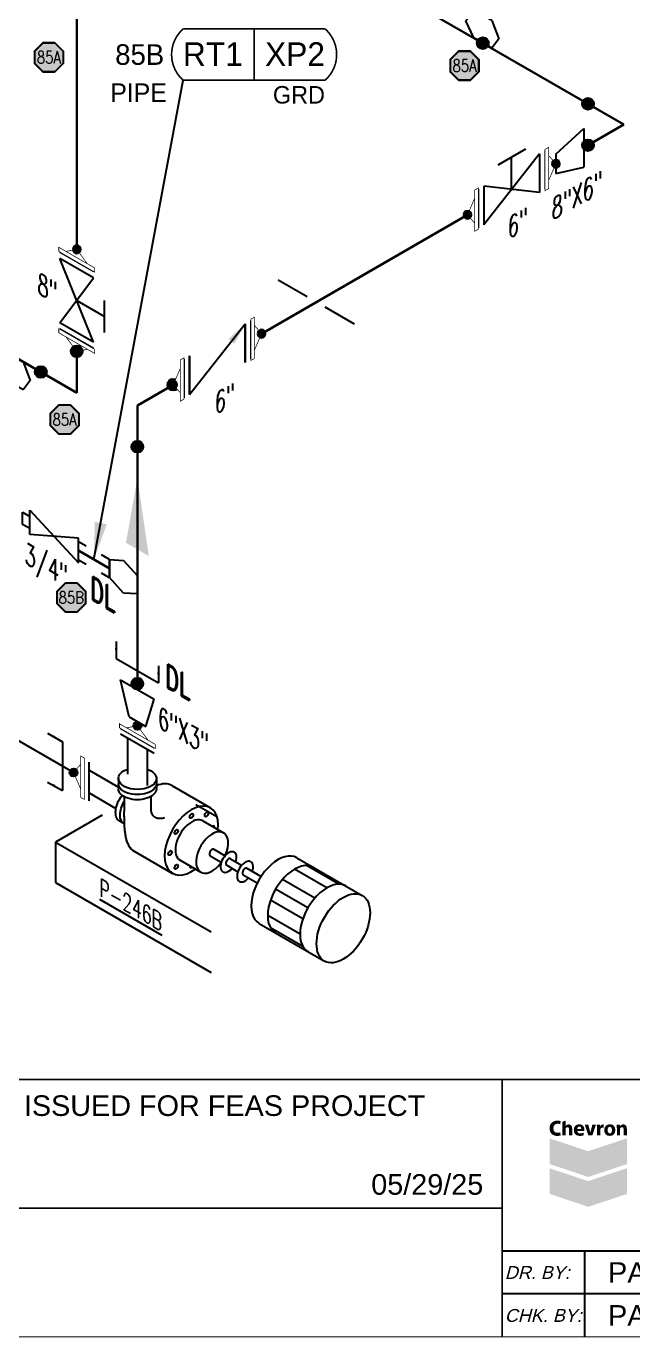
# Model space of a CAD drawing. Header units: inches. Extents: x 0.1 to 17.4, y 0.1 to 11.4.
# Drawn here: x 8.06 to 11.01, y 0.25 to 6.61 of the extents above; entities that cross this region are included whole.
import ezdxf
from ezdxf.enums import TextEntityAlignment as Align

# ---------------------------------------------------------------- set-up
doc = ezdxf.new("R2010")
doc.units = ezdxf.units.IN
doc.header["$MEASUREMENT"] = 0
for name, color, linetype in [('3', 1, 'Continuous'), ('BORDER', 3, 'Continuous'), ('BORDERTEXT', 7, 'Continuous'), ('COMP', 1, 'Continuous'), ('DL', 20, 'Continuous'), ('EQUIP', 131, 'Continuous'), ('EQUIP-ANNO', 150, 'Continuous'), ('FITTINGS', 4, 'Continuous'), ('FLOW', 1, 'Continuous'), ('LOGO', 8, 'Continuous'), ('PART_PCML', 7, 'Continuous'), ('PART_SelectedCML_RT', 132, 'Continuous'), ('TEXT', 7, 'Continuous'), ('UNAS.PIPE', 251, 'Continuous'), ('WELD POINTS', 41, 'Continuous'), ('Welds', 7, 'Continuous')]:
    doc.layers.add(name, color=color, linetype=linetype)
doc.layers.add('PIPE', color=7, linetype='Continuous', lineweight=30)
doc.styles.add('CMLPAS', font='')
doc.styles.add('FEASStandard', font='arial.ttf')
doc.styles.add('ISO30', font='simplex.shx', dxfattribs={"width": 0.85, "oblique": 30, "height": 0.075})
doc.styles.add('ISO330', font='romand.shx', dxfattribs={"width": 0.85, "height": 0.05})
doc.styles.add('PART_Standard', font='romans', dxfattribs={"width": 0.8, "height": 0.09})
doc.styles.add('Richmond', font='arial.ttf')
doc.styles.add('SIMPLEX', font='ROMANS')
doc.styles.get("Standard").update_dxf_attribs({"font": 'arial.ttf'})
doc.styles.get('CMLPAS').set_extended_font_data('Cordia New')
doc.dimstyles.new('Richmond', dxfattribs={"dimtxt": 0.18, "dimasz": 0.18, "dimexe": 0.18, "dimexo": 0.0625, "dimgap": 0.09, "dimtad": 0, "dimtih": 1, "dimtoh": 1, "dimdec": 4, "dimzin": 0, "dimdsep": 46, "dimtxsty": 'Richmond', "dimcen": 0.09, "dimadec": 0, "dimazin": 0, "dimtfac": 1, "dimtdec": 4, "dimtofl": 0, "dimtmove": 0, "dimatfit": 3, "dimfxl": 1, "dimtolj": 1, "dimtzin": 0, "dimarcsym": 0})
doc.dimstyles.get("Standard").update_dxf_attribs({"dimtxt": 0.18, "dimasz": 0.18, "dimexe": 0.18, "dimexo": 0.0625, "dimgap": 0.09, "dimtad": 0, "dimtih": 1, "dimtoh": 1, "dimdec": 4, "dimzin": 0, "dimdsep": 46, "dimtxsty": 'Standard', "dimcen": 0.09, "dimadec": 0, "dimazin": 0, "dimtfac": 1, "dimtdec": 4, "dimtofl": 0, "dimtmove": 0, "dimatfit": 3, "dimfxl": 1, "dimtolj": 1, "dimtzin": 0, "dimarcsym": 0})

# ---------------------------------------------------------------- blocks, each defined once
blk = doc.blocks.new('Border')
at = {"layer": 'LOGO', "lineweight": 0}
h = blk.add_hatch(color=164, dxfattribs=at)
edge = h.paths.add_edge_path()
edge.add_spline(control_points=[(10.6588, 1.2286), (10.656, 1.2272), (10.6503, 1.2255), (10.6417, 1.2255), (10.6182, 1.2255), (10.6047, 1.2417), (10.6047, 1.2623), (10.6047, 1.2869), (10.6219, 1.3), (10.6433, 1.3), (10.6516, 1.3), (10.656, 1.2984), (10.6588, 1.2969), (10.6588, 1.2969), (10.6562, 1.2822), (10.6562, 1.2822), (10.6531, 1.2836), (10.6497, 1.2848), (10.644, 1.2848), (10.6338, 1.2848), (10.6229, 1.2788), (10.6229, 1.2626), (10.6229, 1.2482), (10.6316, 1.2405), (10.644, 1.2405), (10.649, 1.2405), (10.6523, 1.2415), (10.6562, 1.2433), (10.6562, 1.2433), (10.6588, 1.2286), (10.6588, 1.2286)], knot_values=[0, 0, 0, 0, 1, 1, 1, 2, 2, 2, 3, 3, 3, 4, 4, 4, 5, 5, 5, 6, 6, 6, 7, 7, 7, 8, 8, 8, 9, 9, 9, 10, 10, 10, 10], degree=3, periodic=0)
h = blk.add_hatch(color=164, dxfattribs=at)
edge = h.paths.add_edge_path()
edge.add_spline(control_points=[(10.6979, 1.2817), (10.6916, 1.2817), (10.6855, 1.2788), (10.6823, 1.2742), (10.6823, 1.2742), (10.6821, 1.2742), (10.6821, 1.2742), (10.6821, 1.2742), (10.6821, 1.2997), (10.6821, 1.2997), (10.6821, 1.2997), (10.6662, 1.2942), (10.6662, 1.2942), (10.6662, 1.2942), (10.6662, 1.2277), (10.6662, 1.2277), (10.6662, 1.2277), (10.6821, 1.2277), (10.6821, 1.2277), (10.6821, 1.2277), (10.6821, 1.2587), (10.6821, 1.2587), (10.6821, 1.2632), (10.6851, 1.2681), (10.6906, 1.2681), (10.6966, 1.2681), (10.6989, 1.2633), (10.6989, 1.2565), (10.6989, 1.2565), (10.6989, 1.2277), (10.6989, 1.2277), (10.6989, 1.2277), (10.7149, 1.2277), (10.7149, 1.2277), (10.7149, 1.2277), (10.7149, 1.2587), (10.7149, 1.2587), (10.7149, 1.2745), (10.7081, 1.2817), (10.6979, 1.2817)], knot_values=[0, 0, 0, 0, 1, 1, 1, 2, 2, 2, 3, 3, 3, 4, 4, 4, 5, 5, 5, 6, 6, 6, 7, 7, 7, 8, 8, 8, 9, 9, 9, 10, 10, 10, 11, 11, 11, 12, 12, 12, 13, 13, 13, 13], degree=3, periodic=0)
h = blk.add_hatch(color=164, dxfattribs=at)
edge = h.paths.add_edge_path(flags=16)
edge.add_spline(control_points=[(10.7582, 1.26), (10.7582, 1.2639), (10.7563, 1.2708), (10.7489, 1.2708), (10.7424, 1.2708), (10.7393, 1.2652), (10.7389, 1.26), (10.7389, 1.26), (10.7582, 1.26), (10.7582, 1.26)], knot_values=[0, 0, 0, 0, 1, 1, 1, 2, 2, 2, 3, 3, 3, 3], degree=3, periodic=0)
edge = h.paths.add_edge_path()
edge.add_spline(control_points=[(10.739, 1.2487), (10.7396, 1.2419), (10.7452, 1.2384), (10.7538, 1.2383), (10.759, 1.2382), (10.765, 1.2397), (10.7691, 1.2421), (10.7691, 1.2421), (10.7715, 1.2297), (10.7715, 1.2297), (10.7654, 1.2267), (10.7585, 1.2255), (10.7514, 1.2255), (10.7324, 1.2255), (10.7222, 1.2369), (10.7222, 1.2544), (10.7222, 1.2713), (10.7332, 1.2823), (10.7496, 1.2823), (10.7665, 1.2823), (10.7741, 1.2698), (10.7741, 1.2542), (10.7741, 1.2526), (10.7739, 1.2499), (10.7737, 1.2487), (10.7737, 1.2487), (10.739, 1.2487), (10.739, 1.2487)], knot_values=[0, 0, 0, 0, 1, 1, 1, 2, 2, 2, 3, 3, 3, 4, 4, 4, 5, 5, 5, 6, 6, 6, 7, 7, 7, 8, 8, 8, 9, 9, 9, 9], degree=3, periodic=0)
blk.add_hatch(color=164, dxfattribs=at).paths.add_polyline_path([(10.7929, 1.2277), (10.7752, 1.28), (10.7928, 1.28), (10.8024, 1.243), (10.8027, 1.243), (10.8123, 1.28), (10.8299, 1.28), (10.8123, 1.2277)])
h = blk.add_hatch(color=164, dxfattribs=at)
edge = h.paths.add_edge_path()
edge.add_spline(control_points=[(10.8345, 1.2628), (10.8345, 1.2705), (10.8342, 1.2756), (10.8339, 1.28), (10.8339, 1.28), (10.8489, 1.28), (10.8489, 1.28), (10.8489, 1.28), (10.8494, 1.2703), (10.8494, 1.2703), (10.8494, 1.2703), (10.8498, 1.2703), (10.8498, 1.2703), (10.8524, 1.278), (10.8575, 1.2809), (10.8627, 1.2812), (10.8651, 1.2814), (10.8665, 1.2812), (10.868, 1.2809), (10.868, 1.2809), (10.868, 1.2656), (10.868, 1.2656), (10.8665, 1.2659), (10.8636, 1.2662), (10.8616, 1.266), (10.8554, 1.2655), (10.8517, 1.261), (10.8507, 1.2559), (10.8505, 1.2548), (10.8504, 1.2536), (10.8504, 1.2522), (10.8504, 1.2522), (10.8504, 1.2277), (10.8504, 1.2277), (10.8504, 1.2277), (10.8345, 1.2277), (10.8345, 1.2277), (10.8345, 1.2277), (10.8345, 1.2628), (10.8345, 1.2628)], knot_values=[0, 0, 0, 0, 1, 1, 1, 2, 2, 2, 3, 3, 3, 4, 4, 4, 5, 5, 5, 6, 6, 6, 7, 7, 7, 8, 8, 8, 9, 9, 9, 10, 10, 10, 11, 11, 11, 12, 12, 12, 13, 13, 13, 13], degree=3, periodic=0)
h = blk.add_hatch(color=164, dxfattribs=at)
edge = h.paths.add_edge_path(flags=16)
edge.add_spline(control_points=[(10.9075, 1.2539), (10.9075, 1.2624), (10.9046, 1.2698), (10.897, 1.2698), (10.8894, 1.2698), (10.8865, 1.2624), (10.8865, 1.2539), (10.8865, 1.2453), (10.8894, 1.2379), (10.897, 1.2379), (10.9046, 1.2379), (10.9075, 1.2453), (10.9075, 1.2539)], knot_values=[0, 0, 0, 0, 1, 1, 1, 2, 2, 2, 3, 3, 3, 4, 4, 4, 4], degree=3, periodic=0)
edge = h.paths.add_edge_path()
edge.add_spline(control_points=[(10.9241, 1.2539), (10.9241, 1.2367), (10.9138, 1.2255), (10.897, 1.2255), (10.8802, 1.2255), (10.8699, 1.2367), (10.8699, 1.2539), (10.8699, 1.271), (10.8802, 1.2823), (10.897, 1.2823), (10.9138, 1.2823), (10.9241, 1.271), (10.9241, 1.2539)], knot_values=[0, 0, 0, 0, 1, 1, 1, 2, 2, 2, 3, 3, 3, 4, 4, 4, 4], degree=3, periodic=0)
h = blk.add_hatch(color=164, dxfattribs=at)
edge = h.paths.add_edge_path()
edge.add_spline(control_points=[(10.9312, 1.2633), (10.9312, 1.2699), (10.9309, 1.2755), (10.9306, 1.28), (10.9306, 1.28), (10.9456, 1.28), (10.9456, 1.28), (10.9456, 1.28), (10.946, 1.2727), (10.946, 1.2727), (10.946, 1.2727), (10.9463, 1.2727), (10.9463, 1.2727), (10.9484, 1.2761), (10.9539, 1.2817), (10.9625, 1.2817), (10.973, 1.2817), (10.9799, 1.2745), (10.9799, 1.2591), (10.9799, 1.2591), (10.9799, 1.2277), (10.9799, 1.2277), (10.9799, 1.2277), (10.964, 1.2277), (10.964, 1.2277), (10.964, 1.2277), (10.964, 1.2567), (10.964, 1.2567), (10.964, 1.2635), (10.9616, 1.2681), (10.9559, 1.2681), (10.9514, 1.2681), (10.9487, 1.2649), (10.9477, 1.262), (10.9473, 1.2609), (10.9471, 1.2594), (10.9471, 1.2579), (10.9471, 1.2579), (10.9471, 1.2277), (10.9471, 1.2277), (10.9471, 1.2277), (10.9312, 1.2277), (10.9312, 1.2277), (10.9312, 1.2277), (10.9312, 1.2633), (10.9312, 1.2633)], knot_values=[0, 0, 0, 0, 1, 1, 1, 2, 2, 2, 3, 3, 3, 4, 4, 4, 5, 5, 5, 6, 6, 6, 7, 7, 7, 8, 8, 8, 9, 9, 9, 10, 10, 10, 11, 11, 11, 12, 12, 12, 13, 13, 13, 14, 14, 14, 15, 15, 15, 15], degree=3, periodic=0)
h = blk.add_hatch(color=150, dxfattribs=at)
h.set_gradient(color1=(0, 127, 255), color2=(0, 59, 117), rotation=45, one_color=1, tint=0.23, name='HEMISPHERICAL')
h.paths.add_polyline_path([(10.6053, 1.0889), (10.6052, 1.2138), (10.7926, 1.1514)])
h = blk.add_hatch(color=142, dxfattribs=at)
h.set_gradient(color1=(0, 153, 204), color2=(0, 57, 77), rotation=75, one_color=1, tint=0.15, name='INVCYLINDER')
h.paths.add_polyline_path([(10.9799, 1.2138), (10.7926, 1.1514), (10.6052, 1.0889), (10.7925, 1.0265), (10.9799, 1.0889)])
h = blk.add_hatch(color=242, dxfattribs=at)
h.set_gradient(color1=(204, 0, 51), color2=(102, 0, 26), rotation=45, one_color=1, tint=0.2, name='HEMISPHERICAL')
h.paths.add_polyline_path([(10.6053, 0.9438), (10.6052, 1.0687), (10.7926, 1.0062)])
h = blk.add_hatch(color=1, dxfattribs=at)
h.set_gradient(color1=(255, 0, 0), color2=(87, 0, 0), rotation=75, one_color=1, tint=0.17, name='INVCYLINDER')
h.paths.add_polyline_path([(10.9799, 1.0686), (10.7926, 1.0062), (10.6052, 0.9438), (10.7925, 0.8813), (10.9799, 0.9438)])
at = {"layer": 'BORDER'}
for p, q in [((12.25, 0.6667), (10.375, 0.6667)), ((10.775, 0.6667), (10.775, 0.25)), ((12.25, 0.4583), (10.375, 0.4583))]:
    blk.add_line(p, q, dxfattribs=at)
at = {"layer": 'BORDER', "const_width": 0.005}
blk.add_lwpolyline([(0.25, 0.25), (17.25, 0.25), (17.25, 11.25), (0.25, 11.25)], close=True, dxfattribs=at)
at = {"layer": 'BORDER', "const_width": 0.00833}
for points in [[(17.25, 1.5), (0.25, 1.5)], [(10.375, 0.25), (10.375, 1.5)], [(7.6336, 0.875), (10.375, 0.875)]]:
    blk.add_lwpolyline(points, dxfattribs=at)
at = {"layer": 'BORDERTEXT', "style": 'FEASStandard', "oblique": 15}
for s, p in [('DR. BY:', (10.3873, 0.5625)), ('CHK. BY:', (10.3873, 0.3542))]:
    blk.add_text(s, height=0.0625, dxfattribs=at).set_placement(p, align=Align.MIDDLE_LEFT)
blk = doc.blocks.new('BORDER TEXT')
at = {"layer": 'BORDERTEXT'}
for tag, p, height, style in [('API_PIPE_CLASS', (5.4645, 1.2542), 0.08, 'Richmond'), ('MATERIAL1', (12.263, 1.2111), 0.08, 'Richmond'), ('P&ID_#1', (0.25, 1.0831), 0.0625, 'FEASStandard'), ('CVX_PIPE_SPEC', (5.4619, 1.0932), 0.08, 'Richmond'), ('LINE_#1', (1.4866, 1.0831), 0.0625, 'FEASStandard'), ('MATERIAL2', (12.263, 1.0395), 0.08, 'Richmond'), ('P&ID_#2', (0.25, 0.9224), 0.0625, 'FEASStandard'), ('LINE_#2', (1.4866, 0.9224), 0.0625, 'FEASStandard'), ('OP_TEMP', (5.1687, 0.9325), 0.08, 'Richmond'), ('MATERIAL3', (12.263, 0.868), 0.08, 'Richmond'), ('FROM', (5.0146, 0.7718), 0.08, 'Richmond'), ('P&ID_#3', (0.25, 0.7617), 0.0625, 'FEASStandard'), ('LINE_#3', (1.4866, 0.7617), 0.0625, 'FEASStandard'), ('MATERIAL4', (12.263, 0.6965), 0.08, 'Richmond'), ('P&ID_#4', (0.25, 0.601), 0.0625, 'FEASStandard'), ('LINE_#4', (1.4866, 0.601), 0.0625, 'FEASStandard'), ('TO', (4.8543, 0.6112), 0.08, 'Richmond'), ('MATERIAL5', (12.263, 0.5249), 0.08, 'Richmond'), ('MISC', (4.9789, 0.4506), 0.08, 'Richmond'), ('P&ID_#5', (0.25, 0.4403), 0.0625, 'FEASStandard'), ('LINE_#5', (1.4866, 0.4403), 0.0625, 'FEASStandard'), ('INSULATION', (12.9278, 0.4142), 0.0625, 'FEASStandard'), ('P&ID_#6', (0.25, 0.2796), 0.0625, 'FEASStandard'), ('LINE_#6', (1.4866, 0.2796), 0.0625, 'FEASStandard'), ('PWHT', (12.9278, 0.2806), 0.0625, 'FEASStandard')]:
    blk.add_attdef(tag, p, '', height=height, dxfattribs=dict(at, style=style))
at = {"layer": 'BORDERTEXT', "style": 'FEASStandard'}
for tag, p in [('DR.BY', (11.075, 0.5625)), ('DR.BY_DATE', (11.95, 0.5625)), ('CHK_BY', (11.075, 0.3542)), ('CHK._BY_DATE', (11.95, 0.3542))]:
    blk.add_attdef(tag, text='', height=0.1, dxfattribs=at).set_placement(p, align=Align.MIDDLE_CENTER)
at = {"layer": 'BORDERTEXT', "style": 'PART_Standard', "width": 0.8}
for tag, p in [('PLANT_NUMBER', (13.9375, 0.3836)), ('SYSTEM_NUMBER', (14.8125, 0.3836)), ('CIRCUIT_NUMBER', (15.6875, 0.3836)), ('SHEET_NUMBER', (16.5, 0.3836)), ('REVISION', (17.0625, 0.3836))]:
    blk.add_attdef(tag, text='', height=0.15, dxfattribs=at).set_placement(p, align=Align.MIDDLE_CENTER)
blk = doc.blocks.new('AM9A04')
at = {"const_width": 0.01}
blk.add_lwpolyline([(-0.05, -0.144), (-0.15, 0.087), (-0.05, 0.202)], dxfattribs=at)
at = {"linetype": 'Continuous', "const_width": 0.01}
blk.add_lwpolyline([(0, -0.289), (0, 0.289), (-0.05, 0.318), (-0.05, -0.26)], close=True, dxfattribs=at)
blk = doc.blocks.new('DL_330')
at = {"layer": 'DL', "style": 'ISO330', "oblique": 330, "width": 0.85}
blk.add_text('DL', height=0.1, rotation=330, dxfattribs=at).set_placement((0, 0))
blk = doc.blocks.new('2_REDUCER_THREAD_CONCENTRIC_30')
at = {"color": 0, "linetype": 'ByBlock', "lineweight": -2}
blk.add_wipeout([(0.0677, 0.0859), (-0.0677, 0.0547), (-0.0677, -0.1328), (0.0677, -0.0078)], dxfattribs=at)
for p, q in [((0.0677, 0.0859), (-0.0677, 0.0547)), ((0.0677, -0.0078), (0.0677, 0.0859)), ((-0.0677, -0.1328), (-0.0677, 0.0547)), ((0.0677, -0.0078), (-0.0677, -0.1328))]:
    blk.add_line(p, q, dxfattribs=at)
blk = doc.blocks.new('1_Text_330')
at = {"layer": 'TEXT', "style": 'PART_Standard', "oblique": 330, "width": 0.8}
blk.add_attdef('3/4"', (0, 0), '', height=0.09, rotation=330, dxfattribs=at)
blk = doc.blocks.new('2_WELD_SINGLE_00')
at = {"linetype": 'ByBlock', "lineweight": -2}
h = blk.add_hatch(color=0, dxfattribs=at)
edge = h.paths.add_edge_path()
edge.add_arc((0, 0), 0.0286, 0, 360)
at = {"color": 0, "linetype": 'ByBlock', "lineweight": -2}
blk.add_circle((0, 0), 0.0286, dxfattribs=at)
blk = doc.blocks.new('O-let 4')
at = {"layer": 'FITTINGS', "linetype": 'ByBlock'}
for p, q in [((-0.1013, 0.0417), (-0.0338, 0.0377)), ((-0.1013, -0.0457), (-0.1013, 0.0417)), ((-0.0338, 0.0377), (0.0338, -0.0377)), ((-0.0338, -0.1212), (-0.1013, -0.0457)), ((0.0338, -0.0377), (0.0338, -0.1251)), ((0.0338, -0.1251), (-0.0338, -0.1212))]:
    blk.add_line(p, q, dxfattribs=at)
blk = doc.blocks.new('Bleeder Valve 6')
at = {"layer": 'FITTINGS', "linetype": 'ByBlock'}
for p, q in [((-0.2362, 0.1362), (-0.2362, 0.1953)), ((-0.2362, 0.1953), (0, -0.0594)), ((-0.2706, 0.1266), (-0.2706, 0.1855)), ((-0.2706, 0.1855), (-0.2362, 0.1656)), ((-0.2362, 0.0771), (-0.2362, 0.1362)), ((-0.2362, 0.1068), (-0.2706, 0.1266)), ((0, 0.0594), (-0.2362, 0.0771)), ((0, -0.0594), (0, 0.0594))]:
    blk.add_line(p, q, dxfattribs=at)
blk = doc.blocks.new('Bleeder 8')
at = {"layer": 'PIPE', "linetype": 'Continuous'}
blk.add_line((-0.1351, 0.0794), (-0.2864, 0.1668), dxfattribs=at)
for name, p in [('Bleeder Valve 6', (-0.2864, 0.1668)), ('O-let 4', (-0.0338, 0.0814))]:
    blk.add_blockref(name, p)
blk = doc.blocks.new('2_SOCKET_SINGLE_30')
at = {"color": 0, "linetype": 'ByBlock', "lineweight": -2}
for p, q in [((0, 0.0625), (0.0541, 0.0937)), ((0, 0.0625), (0, -0.0625)), ((0, -0.0625), (0.0541, -0.0313))]:
    blk.add_line(p, q, dxfattribs=at)
blk = doc.blocks.new('*U89')
at = {"layer": 'WELD POINTS', "rotation": 209.9999999999999}
blk.add_blockref('2_WELD_SINGLE_00', (0.174, 0.1004), dxfattribs=at)
at = {"layer": 'WELD POINTS'}
blk.add_blockref('2_WELD_SINGLE_00', (0, -0.2009), dxfattribs=at)
blk = doc.blocks.new('*U84')
at = {"layer": 'WELD POINTS'}
for p, rotation in [((-0.174, 0.1004), 330.0000000000001), ((-0.174, -0.1004), 299.9999999999999)]:
    blk.add_blockref('2_WELD_SINGLE_00', p, dxfattribs=dict(at, rotation=rotation))
blk = doc.blocks.new('3_VALVE_FLANGE_CHECK_30')
at = {"color": 0, "linetype": 'ByBlock', "lineweight": -2}
blk.add_wipeout([(0.1624, 0.1875), (-0.1624, 0), (-0.1624, -0.1875), (0.1624, 0)], dxfattribs=at)
for p, q in [((-0.1353, -0.1719), (0.1353, 0.1719)), ((0.1353, -0.0156), (0.1353, 0.1719)), ((0.1353, 0.1719), (0.1353, -0.0156)), ((0.1624, 0.1875), (0.1624, 0)), ((-0.1624, 0), (-0.1624, -0.1875)), ((-0.1353, -0.1719), (-0.1353, 0.0156)), ((-0.1353, 0.0156), (-0.1353, -0.1719))]:
    blk.add_line(p, q, dxfattribs=at)
blk.add_solid([(0.0541, 0.0979), (0.1353, 0.1719), (0.0825, 0.0756)], dxfattribs=at)
blk = doc.blocks.new('A09')
at = {"layer": 'Welds'}
h = blk.add_hatch(color=256, dxfattribs=at)
h.dxf.hatch_style = 1
h.paths.add_polyline_path([(-0.03, 0, 1), (0.03, 0, 1)])
blk.add_circle((0, 0), 0.03, dxfattribs=at)
blk = doc.blocks.new('*U50')
blk.add_wipeout([(0.052, -0.03), (0.0173, -0.07), (0.0173, -0.1101), (0, -0.1001), (0, 0.1001), (0.0173, 0.0901), (0.0173, 0.05)]).dxf.layer = 'COMP'
at = {"layer": '3', "xscale": 0.65, "yscale": 0.65, "zscale": 0.65}
blk.add_blockref('A09', (0.052, -0.03), dxfattribs=at)
at = {"layer": 'COMP', "xscale": 0.3466300616258731, "yscale": 0.3466300616258731, "zscale": 0.3466300616258731, "rotation": 180}
blk.add_blockref('AM9A04', (0, 0), dxfattribs=at)
blk = doc.blocks.new('1_Text_30')
at = {"layer": 'TEXT', "style": 'PART_Standard', "oblique": 30, "width": 0.8}
blk.add_attdef('TEXT', (0, 0), '', height=0.09, rotation=30, dxfattribs=at)
blk = doc.blocks.new('4_SUPPORT_I-BEAM_30')
at = {"color": 0, "linetype": 'ByBlock', "lineweight": -2}
for p, q in [((-0.0435, 0.0251), (-0.1857, 0.1072)), ((0.1857, -0.1072), (0.0435, -0.0251))]:
    blk.add_line(p, q, dxfattribs=at)
blk = doc.blocks.new('3_VALVE_FLANGE_GATE_30')
at = {"color": 0, "linetype": 'ByBlock', "lineweight": -2}
blk.add_wipeout([(-0.1624, -0.1875), (-0.1353, -0.1719), (0, 0), (0.1353, -0.0156), (0.1624, 0), (0.1624, 0.1875), (0.1353, 0.1719), (0, 0), (-0.1353, 0.0156), (-0.1624, 0)], dxfattribs=at)
for p, q in [((0.0677, 0.1953), (-0.0677, 0.1172)), ((0.1353, 0.1719), (-0.1353, -0.1719)), ((0, 0), (0, 0.1563)), ((0.1353, 0.1719), (0.1353, -0.0156)), ((0.1624, 0.1875), (0.1624, 0)), ((-0.1624, 0), (-0.1624, -0.1875)), ((-0.1353, 0.0156), (-0.1353, -0.1719)), ((0.1353, -0.0156), (-0.1353, 0.0156))]:
    blk.add_line(p, q, dxfattribs=at)
blk = doc.blocks.new('1_ARROW_FLOW_30')
at = {"color": 0, "linetype": 'ByBlock'}
blk.add_solid([(-0.15, -0.1505), (0.15, 0.0866), (-0.15, -0.0227)], dxfattribs=at)
blk = doc.blocks.new('O-let 2')
at = {"layer": 'FITTINGS', "linetype": 'ByBlock'}
for p, q in [((11.0972, 20.3791), (11.136, 20.4308)), ((11.1362, 20.2951), (11.0972, 20.3791)), ((11.2238, 20.3801), (11.136, 20.4308)), ((11.2238, 20.3801), (11.2567, 20.2906)), ((11.2227, 20.2452), (11.1362, 20.2951)), ((11.2567, 20.2906), (11.2227, 20.2452))]:
    blk.add_line(p, q, dxfattribs=at)
blk = doc.blocks.new('2_ELBOW_WELD_330')
at = {"linetype": 'ByBlock', "lineweight": -2}
h = blk.add_hatch(color=0, dxfattribs=at)
edge = h.paths.add_edge_path()
edge.add_arc((0.174, -0.1004), 0.0286, 0, 360)
h = blk.add_hatch(color=0, dxfattribs=at)
edge = h.paths.add_edge_path()
edge.add_arc((0, -0.2009), 0.0286, 0, 360)
at = {"color": 0, "linetype": 'ByBlock', "lineweight": -2}
for centre in [(0.174, -0.1004), (0, -0.2009)]:
    blk.add_circle(centre, 0.0286, dxfattribs=at)
blk = doc.blocks.new('PART_PCML')
blk.add_hatch(color=0).paths.add_polyline_path([(-0.0699, -0.029), (-0.029, -0.0699), (0.029, -0.0699), (0.0699, -0.029), (0.0699, 0.029), (0.029, 0.0699), (-0.029, 0.0699), (-0.0699, 0.029)])
at = {"color": 7, "const_width": 0.009}
blk.add_lwpolyline([(-0.0699, 0.029), (-0.029, 0.0699), (0.029, 0.0699), (0.0699, 0.029), (0.0699, -0.029), (0.029, -0.0699), (-0.029, -0.0699), (-0.0699, -0.029), (-0.0699, 0.029), (-0.029, 0.0699)], dxfattribs=at)
at = {"color": 18, "true_color": 0x000000}
blk.add_lwpolyline([(-0.029, 0.0699), (-0.0699, 0.029), (-0.0699, -0.029), (-0.029, -0.0699), (0.029, -0.0699), (0.0699, -0.029), (0.0699, 0.029), (0.029, 0.0699)], close=True, dxfattribs=at)
at = {"color": 7, "true_color": 0xffffff, "style": 'SIMPLEX', "width": 0.8, "flags": 1}
for tag, p in [('CIRCUIT', (-0.0939, 0.0889)), ('DM', (-0.0527, -0.1332)), ('TYPE', (-0.0749, -0.2043))]:
    blk.add_attdef(tag, p, '', height=0.0586, dxfattribs=at)
at = {"color": 7, "true_color": 0xffffff, "style": 'SIMPLEX', "width": 0.8}
blk.add_attdef('DMDISP', text='', height=0.0586, dxfattribs=at).set_placement((0, 0), align=Align.MIDDLE_CENTER)
blk = doc.blocks.new('CMLPAS')
at = {"const_width": 0.008}
blk.add_lwpolyline([(0.0625, 0.125, 0.454441), (0.0625, -0.125), (0.75, -0.125, 0.454441), (0.75, 0.125)], format="xyb", close=True, dxfattribs=at)
blk.add_lwpolyline([(0.4063, -0.125), (0.4063, 0.125)], dxfattribs=at)
at = {"style": 'CMLPAS', "flags": 1}
for tag, p in [('STATE', (0.75, 0.6229)), ('DL', (0.75, 0.4817)), ('CIRCUIT', (0.75, 0.3405)), ('SUBSINTERVAL(MONTHS)', (-0.0251, -0.3355)), ('OLD_ID', (0.75, -0.3366)), ('OLD_NDE', (0.75, -0.4778)), ('OLD_ENTY', (0.7411, -0.6357)), ('SIZE', (0.7473, -0.7611)), ('SPEC', (0.7473, -0.9022)), ('JUSTIFY', (0.7473, -1.0434)), ('COMMENTS', (0.7473, -1.1846)), ('OLD_ASSET', (0.75, -1.3262)), ('SCHED', (0.7371, -1.4689)), ('NOM_THICK', (0.7521, -1.6102)), ('CORR_ALLOW', (0.763, -1.7453)), ('TML_STATUS', (0.7723, -1.8777)), ('FLOW_ORDER', (0.7785, -2.1301))]:
    blk.add_attdef(tag, text='', height=0.1, dxfattribs=at).set_placement(p, align=Align.MIDDLE_RIGHT)
at = {"style": 'CMLPAS'}
for tag, height, p in [('CHILD', 0.25, (0.75, 0.269)), ('###', 0.115, (0.75, 0.002)), ('ACCESS', 0.085, (0.75, -0.1954))]:
    blk.add_attdef(tag, text='', height=height, dxfattribs=at).set_placement(p, align=Align.MIDDLE_RIGHT)
at = {"color": 152, "style": 'CMLPAS'}
for tag, height, p in [('SPECIAL', 0.085, (0.4055, 0.1897)), ('DM-TYPE', 0.1, (-0.03, 0)), ('COMP', 0.09, (-0.0174, -0.185))]:
    blk.add_attdef(tag, text='', height=height, dxfattribs=at).set_placement(p, align=Align.MIDDLE_RIGHT)
at = {"style": 'CMLPAS'}
blk.add_attdef('NDE', text='', height=0.115, dxfattribs=at).set_placement((0.206, 0.002), align=Align.MIDDLE_CENTER)
blk = doc.blocks.new('*U80')
at = {"color": 20, "linetype": 'ByBlock', "ltscale": 0.7}
blk.add_line((0.0541, 0.1498), (0.0541, -0.0873), dxfattribs=at)
for points in [[(0.1257, 0.191), (0.0541, 0.1498)], [(0.1257, -0.0459), (0.0541, -0.0873)]]:
    blk.add_leader(points, dimstyle='Richmond', override={"dimasz": 0.04, "dimgap": 0.09, "dimtad": 0}, dxfattribs=at)
blk = doc.blocks.new('*U64')
at = {"color": 20, "linetype": 'ByBlock', "ltscale": 0.7}
blk.add_line((0.0541, -0.1498), (0.0541, 0.0873), dxfattribs=at)
for points in [[(0.1257, 0.0459), (0.0541, 0.0873)], [(0.1257, -0.1911), (0.0541, -0.1498)]]:
    blk.add_leader(points, dimstyle='Richmond', override={"dimasz": 0.04, "dimgap": 0.09, "dimtad": 0}, dxfattribs=at)

msp = doc.modelspace()

# ---------------------------------------------------------------- hatches: boundary and pattern name
at = {"layer": 'UNAS.PIPE'}
h = msp.add_hatch(color=256, dxfattribs=at)
h.dxf.hatch_style = 1
h.paths.add_polyline_path([(8.3141, 2.9893, -1), (8.2751, 2.9893, -1)])

# ---------------------------------------------------------------- linework, layer by layer
at = {"layer": 'EQUIP'}
for p, q in [((8.5123, 2.9605), (8.5123, 2.9105)), ((8.6965, 2.9605), (8.6965, 2.9105)), ((8.5399, 2.8724), (8.5399, 2.8105)), ((8.6689, 2.8724), (8.6689, 2.8105)), ((8.7718, 2.9259), (8.9585, 2.8182)), ((8.8884, 2.8344), (8.9906, 2.7754)), ((8.4329, 2.7825), (8.2069, 2.652)), ((8.5405, 2.7409), (8.5177, 2.754)), ((8.9217, 2.7545), (9.022, 2.6966)), ((8.2069, 2.652), (8.2069, 2.4551)), ((8.2069, 2.652), (8.9621, 2.216)), ((8.976, 2.6171), (9.0301, 2.5859)), ((8.5881, 2.6077), (8.7747, 2.5)), ((8.8115, 2.5636), (8.9117, 2.5057)), ((8.9577, 2.5853), (9.0117, 2.5541)), ((9.056, 2.5709), (9.1101, 2.5397)), ((9.3787, 2.5755), (9.6956, 2.3926)), ((9.0377, 2.5391), (9.0917, 2.5079)), ((9.1177, 2.4929), (9.1863, 2.4533)), ((9.136, 2.5247), (9.2046, 2.4851)), ((9.5238, 2.4297), (9.3669, 2.5202)), ((9.5818, 2.4474), (9.425, 2.5379)), ((8.2069, 2.4551), (8.9621, 2.0192)), ((9.4319, 2.3327), (9.275, 2.4233)), ((9.4657, 2.3803), (9.3088, 2.4709)), ((9.4076, 2.2797), (9.2507, 2.3702)), ((9.3939, 2.2047), (9.237, 2.2952)), ((9.195, 2.2573), (9.5119, 2.0744)), ((9.4076, 2.1455), (9.2507, 2.2361))]:
    msp.add_line(p, q, dxfattribs=at)
at = {"layer": 'EQUIP', "flags": 128}
for points in [[(8.5399, 2.8105), (8.5396, 2.8027), (8.5394, 2.7956), (8.5393, 2.7891), (8.5393, 2.7831), (8.5394, 2.7777), (8.5395, 2.7728), (8.5396, 2.7683), (8.5397, 2.7641), (8.5398, 2.7603), (8.54, 2.7569), (8.5401, 2.7537), (8.5402, 2.7507), (8.5403, 2.7479), (8.5404, 2.7453), (8.5404, 2.7429), (8.5405, 2.7406), (8.5405, 2.7383), (8.5406, 2.7361), (8.5406, 2.734), (8.5407, 2.7318), (8.5407, 2.7297), (8.5408, 2.7275), (8.5409, 2.7253), (8.541, 2.723), (8.5412, 2.7206), (8.5414, 2.7181), (8.5417, 2.7155), (8.542, 2.7128), (8.5423, 2.71), (8.5426, 2.7071), (8.543, 2.704), (8.5434, 2.7008), (8.5438, 2.6975), (8.5443, 2.694), (8.5448, 2.6904), (8.5454, 2.6867), (8.546, 2.6829), (8.5467, 2.6789), (8.5475, 2.6749), (8.5485, 2.6709), (8.5495, 2.6667), (8.5507, 2.6625), (8.5521, 2.658), (8.5538, 2.6533), (8.5558, 2.6484), (8.5583, 2.6431), (8.5612, 2.6374), (8.5646, 2.6313)], [(8.6689, 2.8105), (8.6701, 2.803), (8.6714, 2.797), (8.6729, 2.7921), (8.6745, 2.7883), (8.6762, 2.7853), (8.6779, 2.783), (8.6795, 2.7812), (8.6812, 2.7797), (8.6827, 2.7783), (8.6842, 2.777), (8.6857, 2.7758), (8.6871, 2.7748), (8.6886, 2.7738), (8.69, 2.7729), (8.6915, 2.7721), (8.6931, 2.7713), (8.6947, 2.7707), (8.6964, 2.77), (8.6982, 2.7695), (8.7001, 2.7689), (8.702, 2.7685), (8.7039, 2.7681), (8.7059, 2.7678), (8.7079, 2.7675), (8.71, 2.7673), (8.7122, 2.7672), (8.7148, 2.7672), (8.7178, 2.7674), (8.7214, 2.7678), (8.7257, 2.7685), (8.7308, 2.7694), (8.737, 2.7707)]]:
    msp.add_lwpolyline(points, dxfattribs=at)
at = {"layer": 'EQUIP', "extrusion": (0, 0, -1)}
for centre, major_axis, start_param, end_param in [((8.6044, 2.9605), (0.0921, 0), 4.98728, 10.720684), ((8.6044, 2.9354), (0.0921, 0), 6.282049, 9.424778), ((8.5638, 2.8338), (-0.0461, -0.0798), 0, 1.814541), ((8.6044, 2.9104), (0.0921, 0), 6.282049, 9.424778), ((8.5855, 2.8213), (-0.0461, -0.0798), 0, 1.581709)]:
    msp.add_ellipse(centre, major_axis=major_axis, ratio=0.57735, start_param=start_param, end_param=end_param, dxfattribs=at)
at = {"layer": 'EQUIP'}
for centre, major_axis, start_param, end_param in [((8.68, 2.7668), (0.0919, 0.1591), 6.283185, 6.941256), ((8.8666, 2.6591), (0.0919, 0.1591), 5.35589, 10.352073), ((8.8666, 2.6591), (0.0551, 0.0955), 0, 3.141593), ((8.9669, 2.6012), (0.0551, 0.0955), 4.890843, 10.817121), ((8.9705, 2.7191), (0.0061, 0.0106), 5.253068, 7.313302), ((8.68, 2.7668), (0.0919, 0.1591), 9.07169, 9.424778), ((8.9669, 2.6012), (0.0092, 0.0159), 0, 3.141593), ((9.0469, 2.555), (0.0276, 0.0477), 5.052226, 10.655737), ((9.0469, 2.555), (0.0092, 0.0159), 0, 3.141593), ((9.1269, 2.5088), (0.0276, 0.0477), 5.052226, 10.655737), ((9.2869, 2.4164), (0.0919, 0.1591), 0, 3.141593), ((9.3669, 2.3702), (0.0919, 0.1591), 0, 3.141593), ((8.8666, 2.5391), (0.0061, 0.0106), 2.111476, 4.17171), ((9.1269, 2.5088), (0.0092, 0.0159), 0, 3.141593), ((9.5238, 2.2797), (0.0919, 0.1591), 0, 3.141593)]:
    msp.add_ellipse(centre, major_axis=major_axis, ratio=0.57735, start_param=start_param, end_param=end_param, dxfattribs=at)
for centre, major_axis in [((8.8666, 2.7791), (0.0061, 0.0106)), ((8.9401, 2.7863), (0.0061, 0.0106)), ((8.7931, 2.7015), (0.0061, 0.0106)), ((8.7627, 2.5991), (0.0061, 0.0106)), ((8.7931, 2.5318), (0.0061, 0.0106)), ((9.6038, 2.2335), (0.0919, 0.1591))]:
    msp.add_ellipse(centre, major_axis=major_axis, ratio=0.57735, dxfattribs=at)
msp.add_point((8.6044, 2.9605), dxfattribs=at)
msp.add_point((8.6044, 2.9605), dxfattribs=at)
at = {"layer": 'FITTINGS', "linetype": 'ByBlock', "lineweight": -2}
for p, q in [((8.37, 2.852), (8.37, 3.0395)), ((8.37, 2.8908), (8.5006, 2.8154))]:
    msp.add_line(p, q, dxfattribs=at)
at = {"layer": 'PIPE'}
for p, q in [((10.9652, 6.1348), (8.3099, 7.6678)), ((8.3099, 7.6678), (8.3099, 4.8329)), ((8.6044, 4.7718), (10.9652, 6.1348)), ((8.3099, 4.8329), (6.5631, 5.8414)), ((8.6044, 3.2163), (8.6044, 4.7718))]:
    msp.add_line(p, q, dxfattribs=at)
at = {"layer": 'UNAS.PIPE'}
msp.add_line((8.2946, 2.9893), (7.8726, 3.233), dxfattribs=at)
msp.add_circle((8.2946, 2.9893), 0.0195, dxfattribs=at)

# ---------------------------------------------------------------- block references
msp.add_blockref('DL_330', (8.7402, 3.407))
at = {"layer": 'BORDER'}
msp.add_blockref('Border', (0, 0), dxfattribs=at)
at = {"layer": 'BORDERTEXT'}
ref = msp.add_blockref('BORDER TEXT', (0, 0), dxfattribs=at)
ref.add_attrib('CHK_BY', 'PART', dxfattribs={"height": 0.1, "style": 'FEASStandard'}).set_placement((11.075, 0.3542), align=Align.MIDDLE_CENTER)
ref.add_attrib('DR.BY', 'PART', dxfattribs={"height": 0.1, "style": 'FEASStandard'}).set_placement((11.075, 0.5625), align=Align.MIDDLE_CENTER)
at = {"layer": 'DL'}
msp.add_blockref('DL_330', (8.3763, 3.8327), dxfattribs=at)
for name, p, rotation in [('*U80', (8.6044, 3.421), 59.99999999999988), ('*U64', (8.2946, 2.9893), 180)]:
    msp.add_blockref(name, p, dxfattribs=dict(at, rotation=rotation))
at = {"layer": 'FITTINGS'}
for name, p in [('O-let 2', (-0.8987, -13.7402)), ('4_SUPPORT_I-BEAM_30', (9.4725, 5.273)), ('Bleeder 8', (8.6044, 3.9002))]:
    msp.add_blockref(name, p, dxfattribs=at)
for p, xscale, yscale, zscale, rotation in [((8.318, 4.067), -0.713168504377533, 0.713168504377533, 0.713168504377533, 179.995276045108), ((8.4693, 3.9796), -0.7131685043775329, 0.7131685043775328, 0.7131685043775329, 359.995276045108)]:
    msp.add_blockref('2_SOCKET_SINGLE_30', p, dxfattribs=dict(at, xscale=xscale, yscale=yscale, zscale=zscale, rotation=rotation))
at = {"layer": 'FLOW', "rotation": 59.99999999999999}
msp.add_blockref('1_ARROW_FLOW_30', (8.6044, 4.2457), dxfattribs=at)
at = {"layer": 'PART_PCML', "color": 13}
for p, values in [((8.1752, 6.461), {'DMDISP': '85A'}), ((10.192, 6.4207), {'DMDISP': '85A'}), ((8.2513, 4.7031), {'DMDISP': '85A'}), ((8.2836, 3.8391), {'DMDISP': '85B'})]:
    msp.add_blockref('PART_PCML', p, dxfattribs=at).add_auto_attribs(values)
at = {"layer": 'PART_SelectedCML_RT'}
msp.add_blockref('CMLPAS', (8.7647, 6.4745), dxfattribs=at).add_auto_attribs({'###': 'XP2', 'NDE': 'RT1', 'DM-TYPE': '85B', 'COMP': 'PIPE', 'ACCESS': 'GRD'})
at = {"layer": 'TEXT'}
msp.add_blockref('1_Text_330', (8.0576, 4.0062), dxfattribs=at).add_auto_attribs({'3/4"': '3/4"'})
at = {"layer": 'UNAS.PIPE', "xscale": 0.3466300616258731, "yscale": 0.3466300616258731, "zscale": 0.3466300616258731}
msp.add_blockref('AM9A04', (8.3466, 2.9593), dxfattribs=at)
at = {"layer": 'WELD POINTS'}
for name, p in [('2_WELD_SINGLE_00', (10.2807, 6.53)), ('*U89', (8.6044, 4.7718))]:
    msp.add_blockref(name, p, dxfattribs=at)

# ---------------------------------------------------------------- texts
at = {"layer": 'BORDERTEXT', "style": 'FEASStandard'}
msp.add_text('ISSUED FOR FEAS PROJECT', height=0.1, dxfattribs=at).set_placement((9.0276, 1.3726), align=Align.MIDDLE_CENTER)
msp.add_attdef('05/29/25', text='-', height=0.1, dxfattribs=at).set_placement((10.0112, 0.9901), align=Align.MIDDLE_CENTER)
at = {"layer": 'EQUIP-ANNO', "style": 'ISO30', "oblique": 330, "width": 0.85}
msp.add_text('%%UP-246B', height=0.075, rotation=330, dxfattribs=at).set_placement((8.4203, 2.3919))

# ---------------------------------------------------------------- next in the draw order: block references
at = {"layer": 'FITTINGS', "xscale": -1, "yscale": -1}
msp.add_blockref('2_REDUCER_THREAD_CONCENTRIC_30', (10.7028, 5.9833), dxfattribs=at)
at = {"layer": 'FITTINGS'}
for name, p in [('3_VALVE_FLANGE_GATE_30', (10.4208, 5.8205)), ('3_VALVE_FLANGE_CHECK_30', (8.9927, 4.996))]:
    msp.add_blockref(name, p, dxfattribs=at)
at = {"layer": 'FITTINGS', "rotation": 240}
msp.add_blockref('3_VALVE_FLANGE_GATE_30', (8.3099, 5.2814), dxfattribs=at)

# ---------------------------------------------------------------- next in the draw order: wipeouts: each hides what was drawn before it
msp.add_wipeout([(8.5568, 2.9809), (8.652, 2.926), (8.652, 3.1018), (8.6856, 3.0824), (8.6856, 3.1094), (8.5232, 3.2032), (8.5232, 3.1761), (8.5568, 3.1567)]).dxf.layer = 'FITTINGS'

# ---------------------------------------------------------------- next in the draw order: linework, layer by layer
at = {"layer": 'FITTINGS', "linetype": 'ByBlock', "lineweight": -2}
for p, q in [((8.6856, 3.1094), (8.5232, 3.2032)), ((8.6856, 3.0824), (8.5232, 3.1761)), ((8.5568, 3.1567), (8.5568, 2.9809)), ((8.652, 3.1018), (8.652, 2.926)), ((8.37, 3.0007), (8.5123, 2.9186))]:
    msp.add_line(p, q, dxfattribs=at)

# ---------------------------------------------------------------- next in the draw order: block references
at = {"layer": 'COMP', "ltscale": 0.65, "xscale": -1}
for p in [(10.2584, 5.7267), (8.8304, 4.9022)]:
    msp.add_blockref('*U50', p, dxfattribs=at)
for p, rotation in [((8.3099, 5.4689), 240), ((9.1551, 5.0897), 180), ((8.3099, 5.0939), 60.00000000000002)]:
    msp.add_blockref('*U50', p, dxfattribs=dict(at, rotation=rotation))
at = {"layer": 'FITTINGS'}
msp.add_blockref('O-let 2', (-3.1731, -15.3976), dxfattribs=at)
at = {"layer": 'TEXT'}
for p, values in [((10.6158, 5.6682), {'TEXT': '8"X6"'}), ((10.4025, 5.5768), {'TEXT': '6"'}), ((8.9806, 4.7245), {'TEXT': '6"'})]:
    msp.add_blockref('1_Text_30', p, dxfattribs=at).add_auto_attribs(values)
at = {"layer": 'WELD POINTS'}
msp.add_blockref('*U84', (10.9652, 6.1348), dxfattribs=at)

# ---------------------------------------------------------------- next in the draw order: block references
at = {"layer": 'COMP', "ltscale": 0.65, "xscale": -1, "rotation": 180}
msp.add_blockref('*U50', (10.5832, 5.9142), dxfattribs=at)
at = {"layer": 'FITTINGS', "xscale": -1, "yscale": -1, "rotation": 59.99999999999994}
msp.add_blockref('2_REDUCER_THREAD_CONCENTRIC_30', (8.6044, 3.314), dxfattribs=at)
at = {"layer": 'TEXT'}
msp.add_blockref('1_Text_330', (8.1203, 5.3163), dxfattribs=at).add_auto_attribs({'3/4"': '8"'})
at = {"layer": 'WELD POINTS', "rotation": 180}
msp.add_blockref('2_ELBOW_WELD_330', (8.3099, 4.8329), dxfattribs=at)

# ---------------------------------------------------------------- next in the draw order: leaders
at = {"layer": 'PART_SelectedCML_RT'}
msp.add_leader([(8.3937, 4.0233), (8.8272, 6.3495)], dimstyle='Standard', dxfattribs=at)

# ---------------------------------------------------------------- next in the draw order: block references
at = {"layer": 'TEXT'}
msp.add_blockref('1_Text_330', (8.7047, 3.2103), dxfattribs=at).add_auto_attribs({'3/4"': '6"X3"'})
at = {"layer": 'WELD POINTS'}
msp.add_blockref('2_WELD_SINGLE_00', (8.6044, 3.421), dxfattribs=at)

# ---------------------------------------------------------------- next in the draw order: wipeouts: each hides what was drawn before it
msp.add_wipeout([(8.6044, 3.2163), (8.5524, 3.2063), (8.5177, 3.2263), (8.5177, 3.2063), (8.691, 3.1063), (8.691, 3.1263), (8.6564, 3.1463)]).dxf.layer = 'COMP'

# ---------------------------------------------------------------- next in the draw order: hatches: boundary and pattern name
at = {"layer": 'Welds'}
h = msp.add_hatch(color=256, dxfattribs=at)
h.dxf.hatch_style = 1
h.paths.add_polyline_path([(8.5946, 3.1994, -1), (8.6141, 3.2332, -1)])

# ---------------------------------------------------------------- next in the draw order: linework, layer by layer
msp.add_circle((8.6044, 3.2163), 0.0195, dxfattribs=at)

# ---------------------------------------------------------------- next in the draw order: block references
at = {"layer": 'COMP', "xscale": -0.3466300616258731, "yscale": 0.3466300616258731, "zscale": 0.3466300616258731, "rotation": 60.00000000000011}
msp.add_blockref('AM9A04', (8.6044, 3.1563), dxfattribs=at)

doc.saveas('drawing.dxf')
